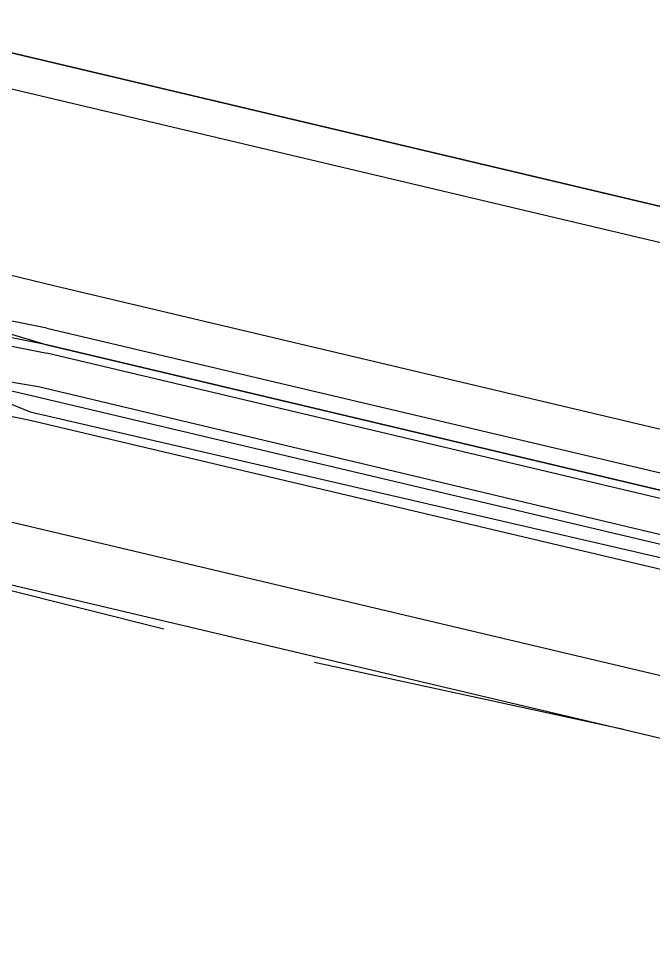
# Model space of a CAD drawing. Header units: feet. Extents: x -84 to 198, y -22 to 181.
# Drawn here: x 116.688 to 117.701, y 53.673 to 55.164 of the extents above; entities that cross this region are included whole.
import ezdxf

# ---------------------------------------------------------------- set-up
doc = ezdxf.new("R2010")
doc.units = ezdxf.units.FT
doc.layers.add('A-LINEA', color=7, linetype='CONTINUOUS')

msp = doc.modelspace()

# ---------------------------------------------------------------- linework, layer by layer
at = {"layer": 'A-LINEA'}
for p, q in [((123.56, 53.4844), (116.1067, 55.2444)), ((122.4, 53.6978), (116.4267, 55.1111)), ((116.7467, 54.7378), (116.36, 54.8311)), ((119.2267, 54.1511), (116.7467, 54.7378)), ((116.5333, 54.6044), (116.7067, 54.5644)), ((116.72, 54.5778), (119.1867, 53.9911)), ((116.64, 54.5644), (116.7067, 54.5378)), ((116.7067, 54.5644), (119.1867, 53.9778)), ((116.64, 54.5378), (116.7067, 54.5244)), ((116.7067, 54.5378), (119.1867, 53.9644)), ((116.7067, 54.5244), (119.1867, 53.9378)), ((122.2267, 52.9511), (116.24, 54.3644)), ((116.6667, 54.3644), (119.1467, 53.7778)), ((116.92, 54.1911), (116.44, 54.3111)), ((117.6533, 54.0311), (117.16, 54.1378))]:
    msp.add_line(p, q, dxfattribs=at)
for points in [[(123.9467, 43.9511), (123.92, 47.9511), (123.56, 53.4844), (119.8267, 54.3644), (116.1067, 55.2444), (116.8, 58.2178), (117.1867, 59.8444), (116.8667, 59.9111), (115.8267, 60.1644), (114.5867, 60.4578), (118.2, 75.6978), (129.9467, 72.9244)], [(116.7333, 54.6711), (116.6, 54.6978), (116.6, 54.6844), (116.7333, 54.6444), (116.6, 54.6711), (116.5867, 54.6578), (116.6, 54.6578), (116.7333, 54.6311)], [(116.7333, 54.6711), (119.28, 54.0711), (119.2667, 54.0578), (119.2667, 54.0444), (116.7333, 54.6444), (119.2667, 54.0444), (119.2667, 54.0311), (116.7333, 54.6311)], [(116.64, 54.6044), (116.6533, 54.6044), (116.64, 54.5911), (116.72, 54.5778)]]:
    msp.add_lwpolyline(points, dxfattribs=at)

doc.saveas('drawing.dxf')
